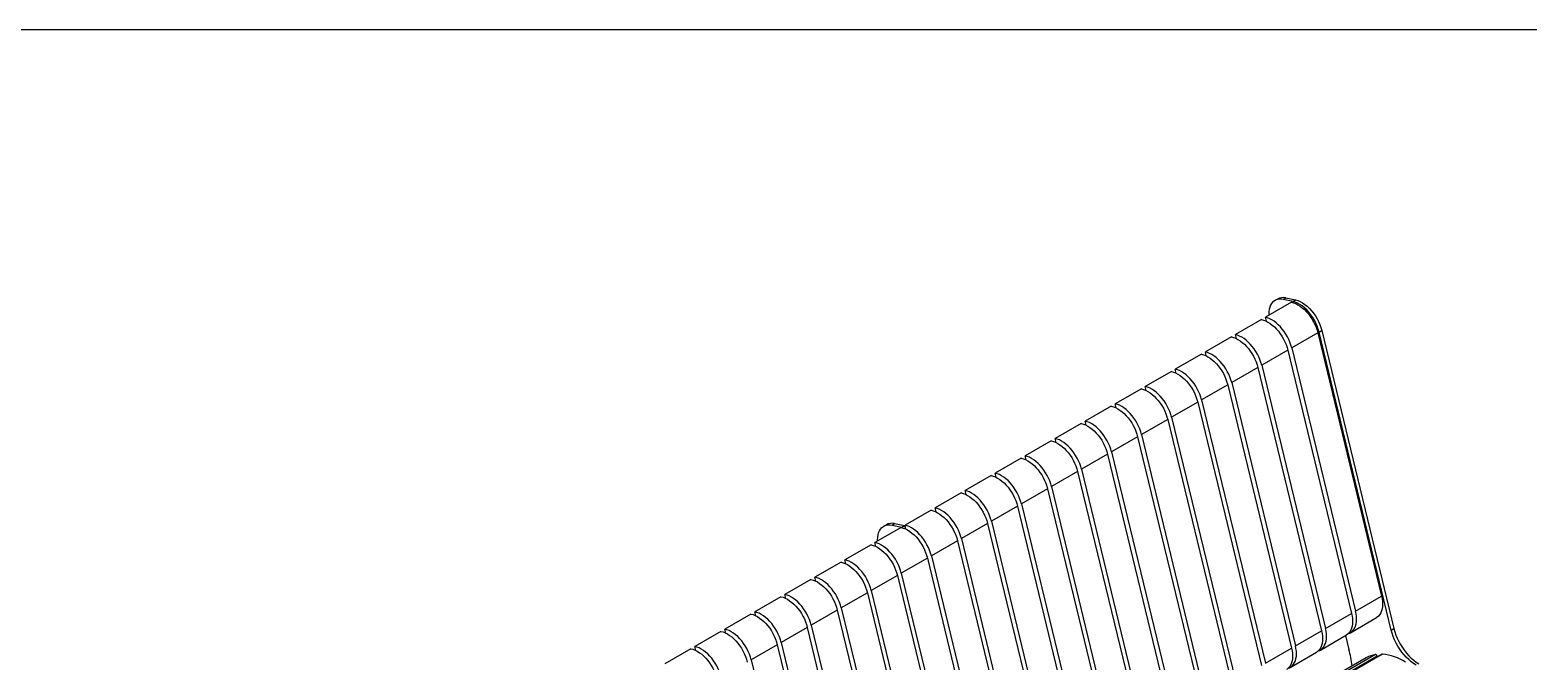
# Model space of a CAD drawing. Header units: millimetres. Extents: x 11004 to 16944, y 3285 to 7490.
# Drawn here: x 15484 to 16457, y 7080 to 7490 of the extents above; entities that cross this region are included whole.
import ezdxf

# ---------------------------------------------------------------- set-up
doc = ezdxf.new("R2010")
doc.units = ezdxf.units.MM
doc.header["$LTSCALE"] = 0.3
doc.layers.add('Nekreslit', color=6, linetype='Continuous', plot=False)

msp = doc.modelspace()

# ---------------------------------------------------------------- linework, layer by layer
for p, q in [((16303.7, 7312.9), (16286.73, 7303.11)), ((16294.54, 7314.94), (16292.84, 7313.96)), ((16298.24, 7314.67), (16299.94, 7315.65)), ((16304.7, 7313.36), (16298.24, 7314.67)), ((16299.94, 7315.65), (16306.39, 7314.34)), ((16304.7, 7313.36), (16306.39, 7314.34)), ((16284.19, 7301.64), (16267.22, 7291.84)), ((16287.35, 7300.53), (16286.73, 7303.11)), ((16267.84, 7289.26), (16267.22, 7291.84)), ((16320.81, 7292.96), (16303.84, 7283.17)), ((16320.81, 7292.96), (16362.24, 7121.81)), ((16321.66, 7293.45), (16323.35, 7294.43)), ((16368.55, 7099.72), (16321.66, 7293.45)), ((16323.35, 7294.43), (16370.25, 7100.7)), ((16264.67, 7290.37), (16247.7, 7280.58)), ((16303.84, 7283.17), (16345.27, 7112.01)), ((16245.15, 7279.11), (16228.18, 7269.31)), ((16248.32, 7278), (16247.7, 7280.58)), ((16301.29, 7281.7), (16284.32, 7271.9)), ((16301.29, 7281.7), (16342.72, 7110.54)), ((16225.64, 7267.84), (16208.67, 7258.04)), ((16228.81, 7266.73), (16228.18, 7269.31)), ((16281.78, 7270.43), (16264.81, 7260.63)), ((16281.78, 7270.43), (16323.21, 7099.28)), ((16284.32, 7271.9), (16325.75, 7100.74)), ((16206.12, 7256.57), (16189.15, 7246.78)), ((16209.29, 7255.47), (16208.67, 7258.04)), ((16262.26, 7259.16), (16245.29, 7249.37)), ((16262.26, 7259.16), (16303.69, 7088.01)), ((16264.81, 7260.63), (16306.24, 7089.48)), ((16186.6, 7245.31), (16169.63, 7235.51)), ((16189.77, 7244.2), (16189.15, 7246.78)), ((16242.74, 7247.9), (16225.77, 7238.1)), ((16242.74, 7247.9), (16284.17, 7076.74)), ((16245.29, 7249.37), (16286.72, 7078.21)), ((16167.09, 7234.04), (16150.12, 7224.24)), ((16170.26, 7232.93), (16169.63, 7235.51)), ((16223.23, 7236.63), (16206.26, 7226.83)), ((16223.23, 7236.63), (16264.66, 7065.48)), ((16225.77, 7238.1), (16267.2, 7066.95)), ((16150.74, 7221.67), (16150.12, 7224.24)), ((16203.71, 7225.36), (16186.74, 7215.57)), ((16203.71, 7225.36), (16245.14, 7054.21)), ((16206.26, 7226.83), (16247.69, 7055.68)), ((16147.57, 7222.77), (16130.6, 7212.98)), ((16184.2, 7214.1), (16167.23, 7204.3)), ((16184.2, 7214.1), (16225.63, 7042.94)), ((16186.74, 7215.57), (16228.17, 7044.41)), ((16128.06, 7211.51), (16111.09, 7201.71)), ((16131.23, 7210.4), (16130.6, 7212.98)), ((16167.23, 7204.3), (16208.65, 7033.15)), ((16108.54, 7200.24), (16091.57, 7190.44)), ((16111.71, 7199.13), (16111.09, 7201.71)), ((16164.68, 7202.83), (16147.71, 7193.03)), ((16164.68, 7202.83), (16206.11, 7031.68)), ((16089.02, 7188.97), (16072.05, 7179.18)), ((16092.19, 7187.87), (16091.57, 7190.44)), ((16145.16, 7191.57), (16128.19, 7181.77)), ((16145.16, 7191.57), (16186.59, 7020.41)), ((16147.71, 7193.03), (16189.14, 7021.88)), ((16069.51, 7177.71), (16052.54, 7167.91)), ((16072.68, 7176.6), (16072.05, 7179.18)), ((16125.65, 7180.3), (16108.68, 7170.5)), ((16125.65, 7180.3), (16167.08, 7009.14)), ((16128.19, 7181.77), (16169.62, 7010.61)), ((16049.99, 7166.44), (16033.02, 7156.64)), ((16040.4, 7168.24), (16038.7, 7167.26)), ((16044.11, 7167.96), (16045.8, 7168.94)), ((16044.11, 7167.96), (16050.56, 7166.66)), ((16045.8, 7168.94), (16052.26, 7167.63)), ((16050.56, 7166.66), (16052.26, 7167.63)), ((16050.56, 7166.66), (16050.65, 7166.29)), ((16052.26, 7167.63), (16052.77, 7165.52)), ((16053.16, 7165.33), (16052.54, 7167.91)), ((16106.13, 7169.03), (16089.16, 7159.24)), ((16106.13, 7169.03), (16147.56, 6997.88)), ((16108.68, 7170.5), (16150.11, 6999.35)), ((16033.64, 7154.07), (16033.02, 7156.64)), ((16086.62, 7157.77), (16069.64, 7147.97)), ((16086.62, 7157.77), (16128.04, 6986.61)), ((16089.16, 7159.24), (16130.59, 6988.08)), ((16030.48, 7155.17), (16013.51, 7145.38)), ((16067.1, 7146.5), (16050.13, 7136.7)), ((16067.1, 7146.5), (16108.53, 6975.34)), ((16069.64, 7147.97), (16111.07, 6976.81)), ((16010.96, 7143.91), (15993.99, 7134.11)), ((16014.13, 7142.8), (16013.51, 7145.38)), ((16050.13, 7136.7), (16091.56, 6965.55)), ((15991.44, 7132.64), (15974.47, 7122.84)), ((15994.61, 7131.53), (15993.99, 7134.11)), ((16047.58, 7135.23), (16030.61, 7125.44)), ((16047.58, 7135.23), (16089.01, 6964.08)), ((15971.93, 7121.38), (15954.96, 7111.58)), ((15975.1, 7120.27), (15974.47, 7122.84)), ((16028.07, 7123.97), (16011.1, 7114.17)), ((16028.07, 7123.97), (16069.5, 6952.81)), ((16030.61, 7125.44), (16072.04, 6954.28)), ((16345.27, 7112.01), (16362.24, 7121.81)), ((15952.41, 7110.11), (15935.44, 7100.31)), ((15955.58, 7109), (15954.96, 7111.58)), ((16008.55, 7112.7), (15991.58, 7102.9)), ((16008.55, 7112.7), (16049.98, 6941.54)), ((16011.1, 7114.17), (16052.53, 6943.01)), ((16325.75, 7100.74), (16342.72, 7110.54)), ((16341.95, 7097.99), (16358.93, 7107.79)), ((15932.89, 7098.84), (15915.92, 7089.05)), ((15936.06, 7097.74), (15935.44, 7100.31)), ((15989.03, 7101.43), (15972.06, 7091.64)), ((15989.03, 7101.43), (16030.46, 6930.28)), ((15991.58, 7102.9), (16033.01, 6931.75)), ((16306.24, 7089.48), (16323.21, 7099.28)), ((16368.55, 7099.72), (16370.25, 7100.7)), ((15913.38, 7087.58), (15896.41, 7077.78)), ((15916.55, 7086.47), (15915.92, 7089.05)), ((15969.52, 7090.17), (15952.55, 7080.37)), ((15969.52, 7090.17), (16010.95, 6919.01)), ((15972.06, 7091.64), (16013.49, 6920.48)), ((16286.72, 7078.21), (16303.69, 7088.01)), ((16322.44, 7086.73), (16339.41, 7096.52)), ((16338.84, 7096.2), (16341.05, 7087.08)), ((16362.58, 7084.07), (15612.25, 6650.91)), ((16362.84, 7084.12), (15612.29, 6650.84)), ((15952.55, 7080.37), (15993.98, 6909.22)), ((16352.25, 7081.72), (16108.14, 6940.8)), ((16358.24, 7083.76), (16109.19, 6940)), ((16359.44, 7082.7), (16110.39, 6938.94)), ((16302.92, 7075.46), (16319.89, 7085.26)), ((16359.44, 7082.7), (16359.57, 7082.33))]:
    msp.add_line(p, q)
at = {"flags": 128}
for points in [[(16298.24, 7314.67), (16296.92, 7314.85), (16295.65, 7314.83), (16294.46, 7314.63), (16293.35, 7314.23), (16292.35, 7313.65), (16291.45, 7312.89), (16290.68, 7311.96), (16290.03, 7310.87), (16289.53, 7309.63), (16289.16, 7308.26), (16288.94, 7306.77), (16288.86, 7305.17), (16288.88, 7304.35)], [(16303.7, 7312.9), (16305.07, 7312.54), (16306.48, 7311.98), (16307.9, 7311.25), (16309.32, 7310.35), (16310.72, 7309.28), (16312.09, 7308.06), (16313.42, 7306.71), (16314.69, 7305.23), (16315.88, 7303.65), (16316.98, 7301.98), (16317.99, 7300.24), (16318.88, 7298.45), (16319.65, 7296.62), (16320.3, 7294.79), (16320.81, 7292.96)], [(16321.66, 7293.45), (16321.11, 7295.4), (16320.41, 7297.35), (16319.57, 7299.28), (16318.59, 7301.18), (16317.49, 7303.01), (16316.28, 7304.75), (16314.98, 7306.39), (16313.6, 7307.9), (16312.16, 7309.27), (16310.68, 7310.47), (16309.17, 7311.49), (16307.66, 7312.32), (16306.16, 7312.94), (16304.7, 7313.36)], [(16306.39, 7314.34), (16307.86, 7313.92), (16309.36, 7313.3), (16310.87, 7312.47), (16312.37, 7311.44), (16313.86, 7310.25), (16315.3, 7308.88), (16316.68, 7307.37), (16317.98, 7305.73), (16319.19, 7303.99), (16320.29, 7302.16), (16321.26, 7300.26), (16322.11, 7298.33), (16322.81, 7296.38), (16323.35, 7294.43)], [(16284.19, 7301.64), (16285.56, 7301.27), (16286.96, 7300.72), (16288.38, 7299.98), (16289.8, 7299.08), (16291.2, 7298.01), (16292.58, 7296.79), (16293.9, 7295.44), (16295.17, 7293.96), (16296.36, 7292.38), (16297.47, 7290.71), (16298.47, 7288.97), (16299.36, 7287.18), (16300.14, 7285.36), (16300.78, 7283.52), (16301.29, 7281.7)], [(16303.84, 7283.17), (16303.33, 7284.99), (16302.68, 7286.83), (16301.91, 7288.65), (16301.02, 7290.44), (16300.01, 7292.18), (16298.91, 7293.85), (16297.71, 7295.43), (16296.45, 7296.91), (16295.12, 7298.26), (16293.75, 7299.48), (16292.35, 7300.55), (16290.93, 7301.45), (16289.51, 7302.19), (16288.1, 7302.74), (16286.73, 7303.11)], [(16284.32, 7271.9), (16283.81, 7273.73), (16283.17, 7275.56), (16282.39, 7277.38), (16281.5, 7279.18), (16280.49, 7280.92), (16279.39, 7282.59), (16278.2, 7284.17), (16276.93, 7285.64), (16275.61, 7287), (16274.23, 7288.21), (16272.83, 7289.28), (16271.41, 7290.19), (16269.99, 7290.92), (16268.59, 7291.47), (16267.22, 7291.84)], [(16264.67, 7290.37), (16266.04, 7290), (16267.45, 7289.45), (16268.86, 7288.72), (16270.28, 7287.81), (16271.69, 7286.75), (16273.06, 7285.53), (16274.39, 7284.17), (16275.65, 7282.7), (16276.84, 7281.12), (16277.95, 7279.45), (16278.95, 7277.71), (16279.85, 7275.91), (16280.62, 7274.09), (16281.27, 7272.26), (16281.78, 7270.43)], [(16245.15, 7279.11), (16246.53, 7278.74), (16247.93, 7278.18), (16249.35, 7277.45), (16250.77, 7276.55), (16252.17, 7275.48), (16253.54, 7274.26), (16254.87, 7272.91), (16256.14, 7271.43), (16257.33, 7269.85), (16258.43, 7268.18), (16259.44, 7266.44), (16260.33, 7264.65), (16261.11, 7262.82), (16261.75, 7260.99), (16262.26, 7259.16)], [(16264.81, 7260.63), (16264.3, 7262.46), (16263.65, 7264.29), (16262.88, 7266.12), (16261.98, 7267.91), (16260.98, 7269.65), (16259.87, 7271.32), (16258.68, 7272.9), (16257.42, 7274.38), (16256.09, 7275.73), (16254.72, 7276.95), (16253.31, 7278.02), (16251.89, 7278.92), (16250.48, 7279.65), (16249.07, 7280.21), (16247.7, 7280.58)], [(16225.64, 7267.84), (16227.01, 7267.47), (16228.41, 7266.92), (16229.83, 7266.18), (16231.25, 7265.28), (16232.66, 7264.21), (16234.03, 7263), (16235.35, 7261.64), (16236.62, 7260.17), (16237.81, 7258.58), (16238.92, 7256.91), (16239.92, 7255.17), (16240.82, 7253.38), (16241.59, 7251.56), (16242.24, 7249.72), (16242.74, 7247.9)], [(16245.29, 7249.37), (16244.78, 7251.19), (16244.14, 7253.03), (16243.36, 7254.85), (16242.47, 7256.64), (16241.46, 7258.38), (16240.36, 7260.05), (16239.17, 7261.63), (16237.9, 7263.11), (16236.57, 7264.46), (16235.2, 7265.68), (16233.8, 7266.75), (16232.38, 7267.65), (16230.96, 7268.39), (16229.56, 7268.94), (16228.18, 7269.31)], [(16206.12, 7256.57), (16207.49, 7256.2), (16208.9, 7255.65), (16210.32, 7254.92), (16211.74, 7254.01), (16213.14, 7252.95), (16214.51, 7251.73), (16215.84, 7250.37), (16217.1, 7248.9), (16218.3, 7247.32), (16219.4, 7245.65), (16220.41, 7243.91), (16221.3, 7242.11), (16222.07, 7240.29), (16222.72, 7238.46), (16223.23, 7236.63)], [(16225.77, 7238.1), (16225.26, 7239.93), (16224.62, 7241.76), (16223.85, 7243.58), (16222.95, 7245.38), (16221.95, 7247.12), (16220.84, 7248.79), (16219.65, 7250.37), (16218.38, 7251.84), (16217.06, 7253.2), (16215.68, 7254.42), (16214.28, 7255.48), (16212.86, 7256.39), (16211.44, 7257.12), (16210.04, 7257.67), (16208.67, 7258.04)], [(16186.6, 7245.31), (16187.98, 7244.94), (16189.38, 7244.38), (16190.8, 7243.65), (16192.22, 7242.75), (16193.62, 7241.68), (16195, 7240.46), (16196.32, 7239.11), (16197.59, 7237.63), (16198.78, 7236.05), (16199.88, 7234.38), (16200.89, 7232.64), (16201.78, 7230.85), (16202.56, 7229.03), (16203.2, 7227.19), (16203.71, 7225.36)], [(16206.26, 7226.83), (16205.75, 7228.66), (16205.1, 7230.49), (16204.33, 7232.32), (16203.44, 7234.11), (16202.43, 7235.85), (16201.33, 7237.52), (16200.13, 7239.1), (16198.87, 7240.58), (16197.54, 7241.93), (16196.17, 7243.15), (16194.76, 7244.22), (16193.35, 7245.12), (16191.93, 7245.85), (16190.52, 7246.41), (16189.15, 7246.78)], [(16167.09, 7234.04), (16168.46, 7233.67), (16169.86, 7233.12), (16171.28, 7232.39), (16172.7, 7231.48), (16174.11, 7230.41), (16175.48, 7229.2), (16176.81, 7227.84), (16178.07, 7226.37), (16179.26, 7224.78), (16180.37, 7223.11), (16181.37, 7221.37), (16182.27, 7219.58), (16183.04, 7217.76), (16183.69, 7215.92), (16184.2, 7214.1)], [(16186.74, 7215.57), (16186.23, 7217.39), (16185.59, 7219.23), (16184.81, 7221.05), (16183.92, 7222.84), (16182.91, 7224.58), (16181.81, 7226.25), (16180.62, 7227.84), (16179.35, 7229.31), (16178.02, 7230.67), (16176.65, 7231.88), (16175.25, 7232.95), (16173.83, 7233.85), (16172.41, 7234.59), (16171.01, 7235.14), (16169.63, 7235.51)], [(16167.23, 7204.3), (16166.72, 7206.13), (16166.07, 7207.96), (16165.3, 7209.79), (16164.4, 7211.58), (16163.4, 7213.32), (16162.29, 7214.99), (16161.1, 7216.57), (16159.84, 7218.05), (16158.51, 7219.4), (16157.14, 7220.62), (16155.73, 7221.68), (16154.31, 7222.59), (16152.89, 7223.32), (16151.49, 7223.88), (16150.12, 7224.24)], [(16147.57, 7222.77), (16148.95, 7222.41), (16150.35, 7221.85), (16151.77, 7221.12), (16153.19, 7220.21), (16154.59, 7219.15), (16155.96, 7217.93), (16157.29, 7216.58), (16158.56, 7215.1), (16159.75, 7213.52), (16160.85, 7211.85), (16161.86, 7210.11), (16162.75, 7208.32), (16163.53, 7206.49), (16164.17, 7204.66), (16164.68, 7202.83)], [(16128.06, 7211.51), (16129.43, 7211.14), (16130.83, 7210.59), (16132.25, 7209.85), (16133.67, 7208.95), (16135.07, 7207.88), (16136.45, 7206.66), (16137.77, 7205.31), (16139.04, 7203.83), (16140.23, 7202.25), (16141.34, 7200.58), (16142.34, 7198.84), (16143.24, 7197.05), (16144.01, 7195.23), (16144.65, 7193.39), (16145.16, 7191.57)], [(16147.71, 7193.03), (16147.2, 7194.86), (16146.55, 7196.7), (16145.78, 7198.52), (16144.89, 7200.31), (16143.88, 7202.05), (16142.78, 7203.72), (16141.59, 7205.3), (16140.32, 7206.78), (16138.99, 7208.13), (16137.62, 7209.35), (16136.22, 7210.42), (16134.8, 7211.32), (16133.38, 7212.06), (16131.97, 7212.61), (16130.6, 7212.98)], [(16108.54, 7200.24), (16109.91, 7199.87), (16111.32, 7199.32), (16112.74, 7198.59), (16114.15, 7197.68), (16115.56, 7196.61), (16116.93, 7195.4), (16118.26, 7194.04), (16119.52, 7192.57), (16120.72, 7190.98), (16121.82, 7189.31), (16122.82, 7187.57), (16123.72, 7185.78), (16124.49, 7183.96), (16125.14, 7182.12), (16125.65, 7180.3)], [(16128.19, 7181.77), (16127.68, 7183.59), (16127.04, 7185.43), (16126.26, 7187.25), (16125.37, 7189.04), (16124.37, 7190.78), (16123.26, 7192.45), (16122.07, 7194.04), (16120.8, 7195.51), (16119.48, 7196.87), (16118.1, 7198.08), (16116.7, 7199.15), (16115.28, 7200.06), (16113.86, 7200.79), (16112.46, 7201.34), (16111.09, 7201.71)], [(16089.02, 7188.97), (16090.4, 7188.61), (16091.8, 7188.05), (16093.22, 7187.32), (16094.64, 7186.41), (16096.04, 7185.35), (16097.41, 7184.13), (16098.74, 7182.78), (16100.01, 7181.3), (16101.2, 7179.72), (16102.3, 7178.05), (16103.31, 7176.31), (16104.2, 7174.52), (16104.98, 7172.69), (16105.62, 7170.86), (16106.13, 7169.03)], [(16108.68, 7170.5), (16108.17, 7172.33), (16107.52, 7174.16), (16106.75, 7175.99), (16105.85, 7177.78), (16104.85, 7179.52), (16103.75, 7181.19), (16102.55, 7182.77), (16101.29, 7184.25), (16099.96, 7185.6), (16098.59, 7186.82), (16097.18, 7187.88), (16095.77, 7188.79), (16094.35, 7189.52), (16092.94, 7190.08), (16091.57, 7190.44)], [(16069.51, 7177.71), (16070.88, 7177.34), (16072.28, 7176.79), (16073.7, 7176.05), (16075.12, 7175.15), (16076.53, 7174.08), (16077.9, 7172.86), (16079.23, 7171.51), (16080.49, 7170.03), (16081.68, 7168.45), (16082.79, 7166.78), (16083.79, 7165.04), (16084.69, 7163.25), (16085.46, 7161.43), (16086.11, 7159.59), (16086.62, 7157.77)], [(16089.16, 7159.24), (16088.65, 7161.06), (16088.01, 7162.9), (16087.23, 7164.72), (16086.34, 7166.51), (16085.33, 7168.25), (16084.23, 7169.92), (16083.04, 7171.5), (16081.77, 7172.98), (16080.44, 7174.33), (16079.07, 7175.55), (16077.67, 7176.62), (16076.25, 7177.52), (16074.83, 7178.26), (16073.43, 7178.81), (16072.05, 7179.18)], [(16034.75, 7157.64), (16034.73, 7158.47), (16034.8, 7160.06), (16035.02, 7161.55), (16035.39, 7162.93), (16035.9, 7164.16), (16036.55, 7165.25), (16037.32, 7166.18), (16038.21, 7166.94), (16039.22, 7167.52), (16040.32, 7167.92), (16041.51, 7168.12), (16042.78, 7168.14), (16044.11, 7167.96)], [(16049.99, 7166.44), (16051.36, 7166.07), (16052.77, 7165.52), (16054.19, 7164.79), (16055.61, 7163.88), (16057.01, 7162.81), (16058.38, 7161.6), (16059.71, 7160.24), (16060.98, 7158.77), (16062.17, 7157.19), (16063.27, 7155.52), (16064.28, 7153.77), (16065.17, 7151.98), (16065.94, 7150.16), (16066.59, 7148.33), (16067.1, 7146.5)], [(16069.64, 7147.97), (16069.14, 7149.8), (16068.49, 7151.63), (16067.72, 7153.45), (16066.82, 7155.24), (16065.82, 7156.98), (16064.71, 7158.66), (16063.52, 7160.24), (16062.25, 7161.71), (16060.93, 7163.07), (16059.56, 7164.28), (16058.15, 7165.35), (16056.73, 7166.26), (16055.31, 7166.99), (16053.91, 7167.54), (16052.54, 7167.91)], [(16050.13, 7136.7), (16049.62, 7138.53), (16048.97, 7140.36), (16048.2, 7142.19), (16047.31, 7143.98), (16046.3, 7145.72), (16045.2, 7147.39), (16044, 7148.97), (16042.74, 7150.45), (16041.41, 7151.8), (16040.04, 7153.02), (16038.64, 7154.08), (16037.22, 7154.99), (16035.8, 7155.72), (16034.39, 7156.28), (16033.02, 7156.64)], [(16030.48, 7155.17), (16031.85, 7154.81), (16033.25, 7154.25), (16034.67, 7153.52), (16036.09, 7152.61), (16037.49, 7151.55), (16038.87, 7150.33), (16040.19, 7148.98), (16041.46, 7147.5), (16042.65, 7145.92), (16043.76, 7144.25), (16044.76, 7142.51), (16045.65, 7140.72), (16046.43, 7138.89), (16047.07, 7137.06), (16047.58, 7135.23)], [(16010.96, 7143.91), (16012.33, 7143.54), (16013.74, 7142.99), (16015.15, 7142.25), (16016.57, 7141.35), (16017.98, 7140.28), (16019.35, 7139.06), (16020.68, 7137.71), (16021.94, 7136.23), (16023.13, 7134.65), (16024.24, 7132.98), (16025.24, 7131.24), (16026.14, 7129.45), (16026.91, 7127.63), (16027.56, 7125.79), (16028.07, 7123.97)], [(16030.61, 7125.44), (16030.1, 7127.26), (16029.46, 7129.1), (16028.68, 7130.92), (16027.79, 7132.71), (16026.78, 7134.45), (16025.68, 7136.12), (16024.49, 7137.7), (16023.22, 7139.18), (16021.9, 7140.53), (16020.52, 7141.75), (16019.12, 7142.82), (16017.7, 7143.72), (16016.28, 7144.46), (16014.88, 7145.01), (16013.51, 7145.38)], [(15991.44, 7132.64), (15992.82, 7132.27), (15994.22, 7131.72), (15995.64, 7130.99), (15997.06, 7130.08), (15998.46, 7129.02), (15999.83, 7127.8), (16001.16, 7126.44), (16002.43, 7124.97), (16003.62, 7123.39), (16004.72, 7121.72), (16005.73, 7119.98), (16006.62, 7118.18), (16007.4, 7116.36), (16008.04, 7114.53), (16008.55, 7112.7)], [(16011.1, 7114.17), (16010.59, 7116), (16009.94, 7117.83), (16009.17, 7119.65), (16008.27, 7121.45), (16007.27, 7123.19), (16006.16, 7124.86), (16004.97, 7126.44), (16003.71, 7127.91), (16002.38, 7129.27), (16001.01, 7130.48), (15999.6, 7131.55), (15998.18, 7132.46), (15996.77, 7133.19), (15995.36, 7133.74), (15993.99, 7134.11)], [(15971.93, 7121.38), (15973.3, 7121.01), (15974.7, 7120.45), (15976.12, 7119.72), (15977.54, 7118.82), (15978.95, 7117.75), (15980.32, 7116.53), (15981.64, 7115.18), (15982.91, 7113.7), (15984.1, 7112.12), (15985.21, 7110.45), (15986.21, 7108.71), (15987.11, 7106.92), (15987.88, 7105.09), (15988.53, 7103.26), (15989.03, 7101.43)], [(15991.58, 7102.9), (15991.07, 7104.73), (15990.43, 7106.56), (15989.65, 7108.39), (15988.76, 7110.18), (15987.75, 7111.92), (15986.65, 7113.59), (15985.46, 7115.17), (15984.19, 7116.65), (15982.86, 7118), (15981.49, 7119.22), (15980.09, 7120.29), (15978.67, 7121.19), (15977.25, 7121.92), (15975.85, 7122.48), (15974.47, 7122.84)], [(16362.24, 7121.81), (16362.61, 7120.01), (16362.83, 7118.26), (16362.9, 7116.58), (16362.83, 7114.98), (16362.61, 7113.49), (16362.24, 7112.12), (16361.73, 7110.88), (16361.08, 7109.79), (16360.31, 7108.86), (16359.42, 7108.1), (16358.93, 7107.79)], [(15952.41, 7110.11), (15953.78, 7109.74), (15955.19, 7109.19), (15956.61, 7108.45), (15958.03, 7107.55), (15959.43, 7106.48), (15960.8, 7105.27), (15962.13, 7103.91), (15963.39, 7102.44), (15964.59, 7100.85), (15965.69, 7099.18), (15966.7, 7097.44), (15967.59, 7095.65), (15968.36, 7093.83), (15969.01, 7091.99), (15969.52, 7090.17)], [(15972.06, 7091.64), (15971.55, 7093.46), (15970.91, 7095.3), (15970.14, 7097.12), (15969.24, 7098.91), (15968.24, 7100.65), (15967.13, 7102.32), (15965.94, 7103.9), (15964.67, 7105.38), (15963.35, 7106.73), (15961.97, 7107.95), (15960.57, 7109.02), (15959.15, 7109.92), (15957.73, 7110.66), (15956.33, 7111.21), (15954.96, 7111.58)], [(16342.72, 7110.54), (16343.09, 7108.74), (16343.31, 7106.99), (16343.39, 7105.31), (16343.31, 7103.72), (16343.09, 7102.22), (16342.72, 7100.85), (16342.21, 7099.61), (16341.57, 7098.52), (16340.79, 7097.59), (16339.9, 7096.84), (16339.41, 7096.52)], [(16340.6, 7097.4), (16341.44, 7097.73), (16342.44, 7098.31), (16343.34, 7099.06), (16344.11, 7099.99), (16344.76, 7101.08), (16345.27, 7102.32), (16345.64, 7103.69), (16345.86, 7105.19), (16345.93, 7106.78), (16345.86, 7108.46), (16345.64, 7110.21), (16345.27, 7112.01)], [(15932.89, 7098.84), (15934.27, 7098.47), (15935.67, 7097.92), (15937.09, 7097.19), (15938.51, 7096.28), (15939.91, 7095.22), (15941.29, 7094), (15942.61, 7092.64), (15943.88, 7091.17), (15945.07, 7089.59), (15946.17, 7087.92), (15947.18, 7086.18), (15948.07, 7084.38), (15948.85, 7082.56), (15949.49, 7080.73), (15950, 7078.9)], [(15952.55, 7080.37), (15952.04, 7082.2), (15951.39, 7084.03), (15950.62, 7085.85), (15949.73, 7087.65), (15948.72, 7089.39), (15947.62, 7091.06), (15946.42, 7092.64), (15945.16, 7094.11), (15943.83, 7095.47), (15942.46, 7096.69), (15941.05, 7097.75), (15939.64, 7098.66), (15938.22, 7099.39), (15936.81, 7099.94), (15935.44, 7100.31)], [(16323.21, 7099.28), (16323.57, 7097.48), (16323.8, 7095.73), (16323.87, 7094.05), (16323.8, 7092.45), (16323.57, 7090.96), (16323.21, 7089.59), (16322.7, 7088.35), (16322.05, 7087.26), (16321.28, 7086.33), (16320.38, 7085.57), (16319.89, 7085.26)], [(16321.08, 7086.14), (16321.92, 7086.46), (16322.93, 7087.04), (16323.82, 7087.8), (16324.6, 7088.73), (16325.24, 7089.82), (16325.75, 7091.06), (16326.12, 7092.43), (16326.34, 7093.92), (16326.42, 7095.52), (16326.34, 7097.2), (16326.12, 7098.95), (16325.75, 7100.74)], [(16384.69, 7076.86), (16383.05, 7077.9), (16381.43, 7079.11), (16379.84, 7080.48), (16378.29, 7082), (16376.81, 7083.66), (16375.39, 7085.43), (16374.07, 7087.31), (16372.84, 7089.28), (16371.72, 7091.31), (16370.73, 7093.39), (16369.86, 7095.5), (16369.13, 7097.61), (16368.55, 7099.72)], [(16370.25, 7100.7), (16370.83, 7098.59), (16371.56, 7096.48), (16372.42, 7094.37), (16373.42, 7092.29), (16374.53, 7090.26), (16375.76, 7088.29), (16377.09, 7086.41), (16378.5, 7084.64), (16379.99, 7082.98), (16381.54, 7081.46), (16383.13, 7080.09), (16384.75, 7078.88), (16386.39, 7077.84)], [(15913.38, 7087.58), (15914.75, 7087.21), (15916.16, 7086.65), (15917.57, 7085.92), (15918.99, 7085.02), (15920.4, 7083.95), (15921.77, 7082.73), (15923.1, 7081.38), (15924.36, 7079.9), (15925.55, 7078.32), (15926.66, 7076.65), (15927.66, 7074.91), (15928.56, 7073.12), (15929.33, 7071.3), (15929.98, 7069.46), (15930.49, 7067.63)], [(15933.03, 7069.1), (15932.52, 7070.93), (15931.88, 7072.76), (15931.1, 7074.59), (15930.21, 7076.38), (15929.2, 7078.12), (15928.1, 7079.79), (15926.91, 7081.37), (15925.64, 7082.85), (15924.32, 7084.2), (15922.94, 7085.42), (15921.54, 7086.49), (15920.12, 7087.39), (15918.7, 7088.12), (15917.3, 7088.68), (15915.92, 7089.05)], [(16303.69, 7088.01), (16304.06, 7086.21), (16304.28, 7084.46), (16304.35, 7082.78), (16304.28, 7081.18), (16304.06, 7079.69), (16303.69, 7078.32), (16303.18, 7077.08), (16302.54, 7075.99), (16301.76, 7075.06), (16300.87, 7074.3), (16300.38, 7073.99)], [(16301.57, 7074.87), (16302.41, 7075.19), (16303.41, 7075.77), (16304.31, 7076.53), (16305.08, 7077.46), (16305.73, 7078.55), (16306.24, 7079.79), (16306.6, 7081.16), (16306.83, 7082.65), (16306.9, 7084.25), (16306.83, 7085.93), (16306.6, 7087.68), (16306.24, 7089.48)], [(16362.58, 7084.07), (16362.69, 7084.11), (16362.84, 7084.12)]]:
    msp.add_lwpolyline(points, dxfattribs=at)
for centre, radius, start, end in [((16298.16, 7308.23), 7.63, 76.50169, 118.34453), ((16044.02, 7161.52), 7.63, 76.50169, 118.34453), ((16220.09, 7057.6), 124.5, 8.71695, 13.70103), ((16360.56, 7067.2), 16.73, 97.98642, 119.78281), ((16358.07, 7082.37), 1.41, 13.90302, 83.11268), ((16359.69, 7051.34), 32.94, 56.53898, 84.51838)]:
    msp.add_arc(centre, radius, start, end)
at = {"layer": 'Nekreslit'}
msp.add_lwpolyline([(11004.41, 3289.92), (16944.41, 3289.92), (16944.41, 7489.92), (11004.41, 7489.92)], close=True, dxfattribs=at)

doc.saveas('drawing.dxf')
